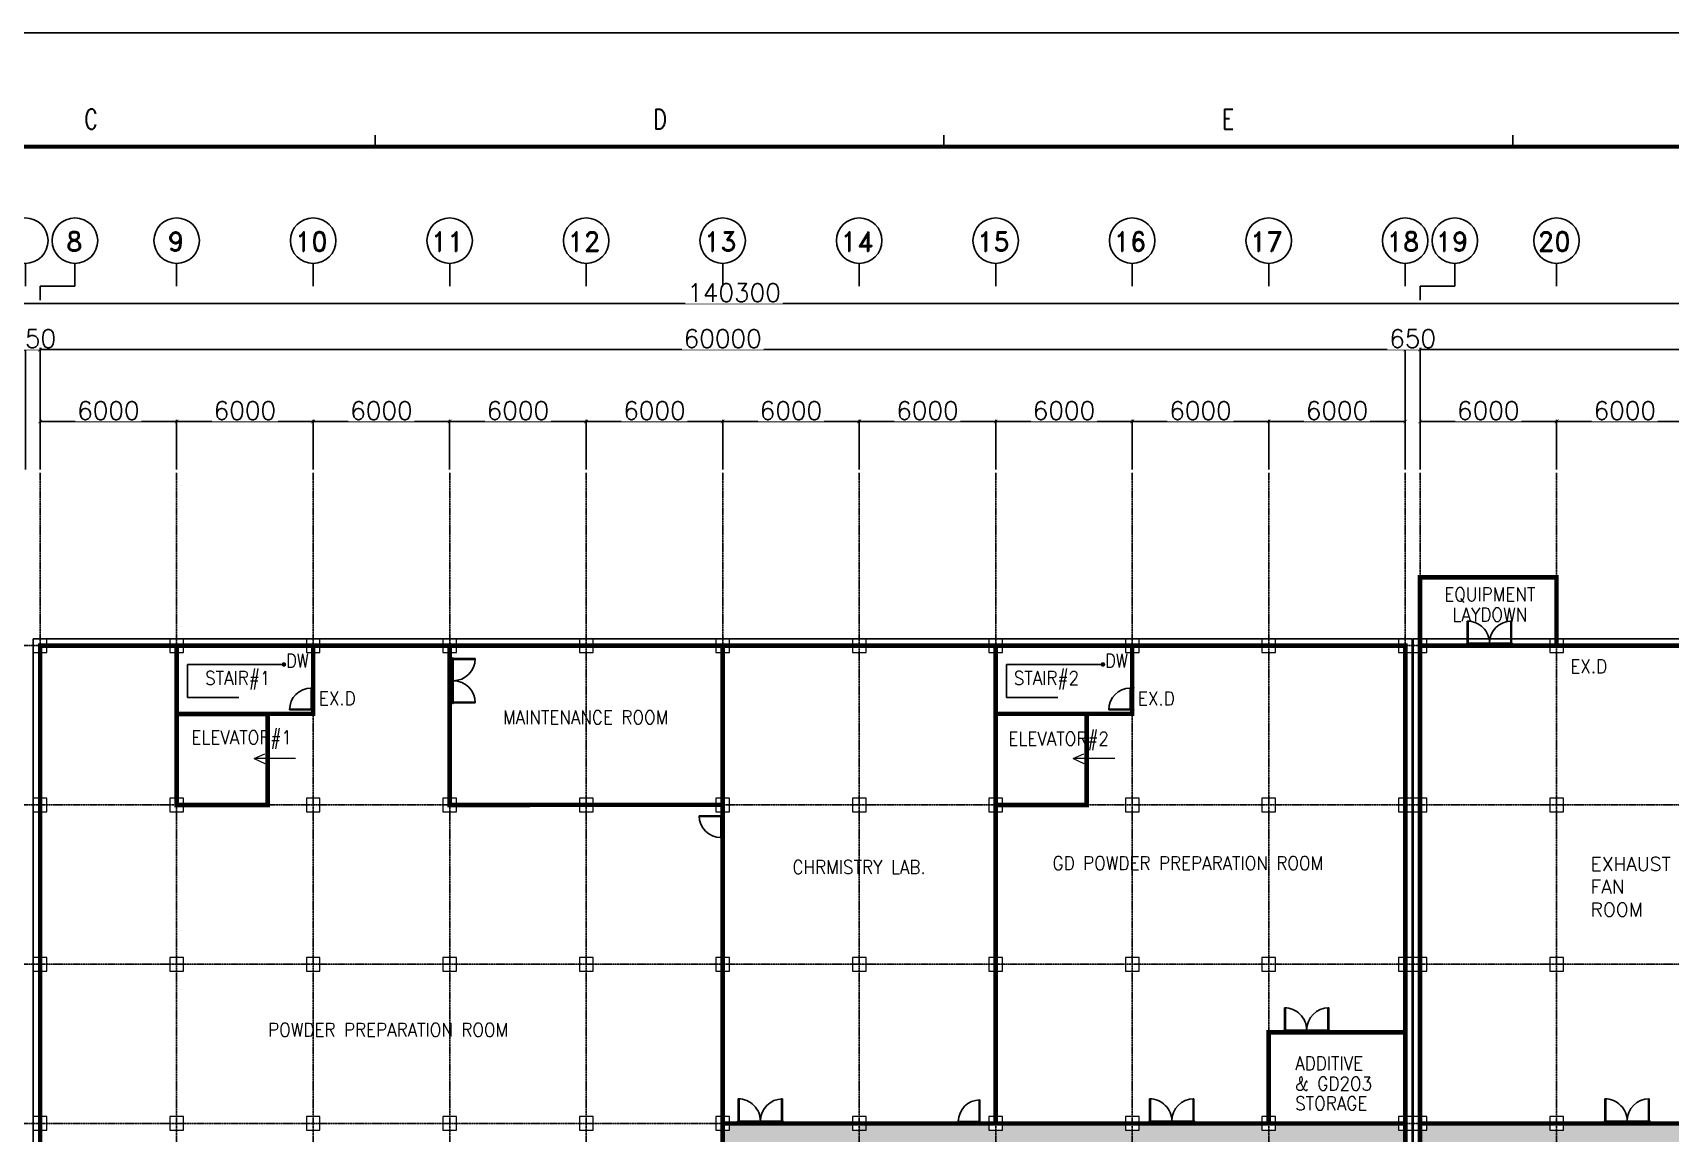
# Model space of a CAD drawing. Header units: millimetres. Extents: x -232466 to 860779, y -177975 to 311634.
# Drawn here: x 697444 to 769418, y 90276 to 138640 of the extents above; entities that cross this region are included whole.
import ezdxf
from ezdxf.enums import TextEntityAlignment as Align

# ---------------------------------------------------------------- set-up
doc = ezdxf.new("R2010")
doc.units = ezdxf.units.MM
doc.linetypes.add('AXES', pattern=[50.8, 31.75, -6.35, 6.35, -6.35])
doc.linetypes.add('CENTER', pattern=[2, 1.25, -0.25, 0.25, -0.25])
for name, color, linetype, lineweight in [('0 외형선', 3, 'Continuous', 25), ('COLUMN', 2, 'Continuous', 9), ('TEXT', 7, 'Continuous', 15), ('WALL', 7, 'Continuous', 9)]:
    doc.layers.add(name, color=color, linetype=linetype, lineweight=lineweight)
for name, color, linetype in [('Center Line', 1, 'CENTER'), ('dim', 7, 'Continuous'), ('DOOR', 4, 'Continuous'), ('G', 3, 'Continuous'), ('LED', 7, 'Continuous'), ('SYM', 7, 'Continuous'), ('TITLEBOX', 7, 'Continuous')]:
    doc.layers.add(name, color=color, linetype=linetype)
doc.styles.add('ROMAND', font='romand')
doc.styles.add('RomanS', font='romans.shx')
doc.styles.add('TBOX', font='romans.shx')
doc.dimstyles.new('HYUNDAI', dxfattribs={"dimscale": 120, "dimtxt": 3, "dimasz": 3, "dimexe": 1, "dimexo": 2, "dimgap": 1, "dimtad": 1, "dimdec": 0, "dimdsep": 46, "dimtxsty": 'RomanS', "dimcen": 0, "dimclrd": 256, "dimclre": 256, "dimclrt": 3, "dimadec": 0, "dimazin": 0, "dimtfac": 1, "dimtdec": 0, "dimtix": 1, "dimtmove": 2, "dimatfit": 3, "dimfxl": 1, "dimtvp": 1, "dimtolj": 1, "dimarcsym": 0})

# ---------------------------------------------------------------- blocks, each defined once
blk = doc.blocks.new('_ArchTick')
at = {"color": 0, "linetype": 'ByBlock', "const_width": 0.15}
blk.add_lwpolyline([(-0.5, -0.5), (0.5, 0.5)], dxfattribs=at)
blk = doc.blocks.new('*D452')
at = {"layer": 'Defpoints', "color": 0}
for p in [(798419, 126737), (658119, 119293), (798419, 119293)]:
    blk.add_point(p, dxfattribs=at)
at = {"layer": 'dim', "lineweight": -2}
for p, q in [((658119, 119453), (658119, 126817)), ((658119, 126737), (798419, 126737)), ((798419, 119453), (798419, 126817))]:
    blk.add_line(p, q, dxfattribs=at)
at = {"layer": 'dim', "lineweight": -2, "xscale": 160, "yscale": 160, "zscale": 160, "rotation": 180}
blk.add_blockref('_ArchTick', (658119, 126737), dxfattribs=at)
at = {"layer": 'dim', "lineweight": -2, "xscale": 160, "yscale": 160, "zscale": 160}
blk.add_blockref('_ArchTick', (798419, 126737), dxfattribs=at)
at = {"layer": 'dim', "color": 0, "insert": (728269, 127217), "char_height": 800, "attachment_point": 5, "style": 'RomanS', "bg_fill": 3, "box_fill_scale": 1.1, "bg_fill_color": 257, "bg_fill_transparency": 0}
blk.add_mtext('\\A1;140300', dxfattribs=at)
blk = doc.blocks.new('*D464')
at = {"layer": 'Defpoints', "color": 0}
for p in [(697119, 119293), (697769, 119293)]:
    blk.add_point(p, dxfattribs=at)
at = {"layer": 'dim', "lineweight": -2}
for p, q in [((697119, 124719), (696959, 124719)), ((697119, 119453), (697119, 124799)), ((697119, 124719), (697769, 124719)), ((697769, 119453), (697769, 124799)), ((697769, 124719), (697929, 124719))]:
    blk.add_line(p, q, dxfattribs=at)
at = {"layer": 'dim', "lineweight": -2, "xscale": 160, "yscale": 160, "zscale": 160}
blk.add_blockref('_ArchTick', (697119, 124719), dxfattribs=at)
at = {"layer": 'dim', "lineweight": -2, "xscale": 160, "yscale": 160, "zscale": 160, "rotation": 180}
blk.add_blockref('_ArchTick', (697769, 124719), dxfattribs=at)
at = {"layer": 'dim', "color": 0, "insert": (697444, 125199), "char_height": 800, "attachment_point": 5, "style": 'RomanS', "bg_fill": 3, "box_fill_scale": 1.1, "bg_fill_color": 257, "bg_fill_transparency": 0}
blk.add_mtext('\\A1;650', dxfattribs=at)
at = {"layer": 'Defpoints', "color": 0}
blk.add_point((697769, 124719), dxfattribs=at)
blk = doc.blocks.new('*D465')
at = {"layer": 'Defpoints', "color": 0}
for p in [(703769, 121556), (697769, 119293), (703769, 119293)]:
    blk.add_point(p, dxfattribs=at)
at = {"layer": 'dim', "lineweight": -2}
for p, q in [((697769, 119453), (697769, 121636)), ((703769, 119453), (703769, 121636)), ((697769, 121556), (703769, 121556))]:
    blk.add_line(p, q, dxfattribs=at)
at = {"layer": 'dim', "lineweight": -2, "xscale": 160, "yscale": 160, "zscale": 160, "rotation": 180}
blk.add_blockref('_ArchTick', (697769, 121556), dxfattribs=at)
at = {"layer": 'dim', "lineweight": -2, "xscale": 160, "yscale": 160, "zscale": 160}
blk.add_blockref('_ArchTick', (703769, 121556), dxfattribs=at)
at = {"layer": 'dim', "color": 0, "insert": (700769, 122036), "char_height": 800, "attachment_point": 5, "style": 'RomanS', "bg_fill": 3, "box_fill_scale": 1.1, "bg_fill_color": 257, "bg_fill_transparency": 0}
blk.add_mtext('\\A1;\\H0.025x;\\H40x;6000', dxfattribs=at)
blk = doc.blocks.new('*D466')
at = {"layer": 'Defpoints', "color": 0}
for p in [(709769, 121556), (703769, 119293), (709769, 119293)]:
    blk.add_point(p, dxfattribs=at)
at = {"layer": 'dim', "lineweight": -2}
for p, q in [((703769, 119453), (703769, 121636)), ((709769, 119453), (709769, 121636)), ((703769, 121556), (709769, 121556))]:
    blk.add_line(p, q, dxfattribs=at)
at = {"layer": 'dim', "lineweight": -2, "xscale": 160, "yscale": 160, "zscale": 160, "rotation": 180}
blk.add_blockref('_ArchTick', (703769, 121556), dxfattribs=at)
at = {"layer": 'dim', "lineweight": -2, "xscale": 160, "yscale": 160, "zscale": 160}
blk.add_blockref('_ArchTick', (709769, 121556), dxfattribs=at)
at = {"layer": 'dim', "color": 0, "insert": (706769, 122036), "char_height": 800, "attachment_point": 5, "style": 'RomanS', "bg_fill": 3, "box_fill_scale": 1.1, "bg_fill_color": 257, "bg_fill_transparency": 0}
blk.add_mtext('\\A1;\\H0.025x;\\H40x;6000', dxfattribs=at)
blk = doc.blocks.new('*D467')
at = {"layer": 'Defpoints', "color": 0}
for p in [(715769, 121556), (709769, 119293), (715769, 119293)]:
    blk.add_point(p, dxfattribs=at)
at = {"layer": 'dim', "lineweight": -2}
for p, q in [((709769, 119453), (709769, 121636)), ((715769, 119453), (715769, 121636)), ((709769, 121556), (715769, 121556))]:
    blk.add_line(p, q, dxfattribs=at)
at = {"layer": 'dim', "lineweight": -2, "xscale": 160, "yscale": 160, "zscale": 160, "rotation": 180}
blk.add_blockref('_ArchTick', (709769, 121556), dxfattribs=at)
at = {"layer": 'dim', "lineweight": -2, "xscale": 160, "yscale": 160, "zscale": 160}
blk.add_blockref('_ArchTick', (715769, 121556), dxfattribs=at)
at = {"layer": 'dim', "color": 0, "insert": (712769, 122036), "char_height": 800, "attachment_point": 5, "style": 'RomanS', "bg_fill": 3, "box_fill_scale": 1.1, "bg_fill_color": 257, "bg_fill_transparency": 0}
blk.add_mtext('\\A1;\\H0.025x;\\H40x;6000', dxfattribs=at)
blk = doc.blocks.new('*D468')
at = {"layer": 'Defpoints', "color": 0}
for p in [(721769, 121556), (715769, 119293), (721769, 119293)]:
    blk.add_point(p, dxfattribs=at)
at = {"layer": 'dim', "lineweight": -2}
for p, q in [((715769, 119453), (715769, 121636)), ((721769, 119453), (721769, 121636)), ((715769, 121556), (721769, 121556))]:
    blk.add_line(p, q, dxfattribs=at)
at = {"layer": 'dim', "lineweight": -2, "xscale": 160, "yscale": 160, "zscale": 160, "rotation": 180}
blk.add_blockref('_ArchTick', (715769, 121556), dxfattribs=at)
at = {"layer": 'dim', "lineweight": -2, "xscale": 160, "yscale": 160, "zscale": 160}
blk.add_blockref('_ArchTick', (721769, 121556), dxfattribs=at)
at = {"layer": 'dim', "color": 0, "insert": (718769, 122036), "char_height": 800, "attachment_point": 5, "style": 'RomanS', "bg_fill": 3, "box_fill_scale": 1.1, "bg_fill_color": 257, "bg_fill_transparency": 0}
blk.add_mtext('\\A1;\\H0.025x;\\H40x;6000', dxfattribs=at)
blk = doc.blocks.new('*D469')
at = {"layer": 'Defpoints', "color": 0}
for p in [(727769, 121556), (721769, 119293), (727769, 119293)]:
    blk.add_point(p, dxfattribs=at)
at = {"layer": 'dim', "lineweight": -2}
for p, q in [((721769, 119453), (721769, 121636)), ((727769, 119453), (727769, 121636)), ((721769, 121556), (727769, 121556))]:
    blk.add_line(p, q, dxfattribs=at)
at = {"layer": 'dim', "lineweight": -2, "xscale": 160, "yscale": 160, "zscale": 160, "rotation": 180}
blk.add_blockref('_ArchTick', (721769, 121556), dxfattribs=at)
at = {"layer": 'dim', "lineweight": -2, "xscale": 160, "yscale": 160, "zscale": 160}
blk.add_blockref('_ArchTick', (727769, 121556), dxfattribs=at)
at = {"layer": 'dim', "color": 0, "insert": (724769, 122036), "char_height": 800, "attachment_point": 5, "style": 'RomanS', "bg_fill": 3, "box_fill_scale": 1.1, "bg_fill_color": 257, "bg_fill_transparency": 0}
blk.add_mtext('\\A1;\\H0.025x;\\H40x;6000', dxfattribs=at)
blk = doc.blocks.new('*D470')
at = {"layer": 'Defpoints', "color": 0}
for p in [(733769, 121556), (727769, 119293), (733769, 119293)]:
    blk.add_point(p, dxfattribs=at)
at = {"layer": 'dim', "lineweight": -2}
for p, q in [((727769, 119453), (727769, 121636)), ((733769, 119453), (733769, 121636)), ((727769, 121556), (733769, 121556))]:
    blk.add_line(p, q, dxfattribs=at)
at = {"layer": 'dim', "lineweight": -2, "xscale": 160, "yscale": 160, "zscale": 160, "rotation": 180}
blk.add_blockref('_ArchTick', (727769, 121556), dxfattribs=at)
at = {"layer": 'dim', "lineweight": -2, "xscale": 160, "yscale": 160, "zscale": 160}
blk.add_blockref('_ArchTick', (733769, 121556), dxfattribs=at)
at = {"layer": 'dim', "color": 0, "insert": (730769, 122036), "char_height": 800, "attachment_point": 5, "style": 'RomanS', "bg_fill": 3, "box_fill_scale": 1.1, "bg_fill_color": 257, "bg_fill_transparency": 0}
blk.add_mtext('\\A1;\\H0.025x;\\H40x;6000', dxfattribs=at)
blk = doc.blocks.new('*D471')
at = {"layer": 'Defpoints', "color": 0}
for p in [(739769, 121556), (733769, 119293), (739769, 119293)]:
    blk.add_point(p, dxfattribs=at)
at = {"layer": 'dim', "lineweight": -2}
for p, q in [((733769, 119453), (733769, 121636)), ((739769, 119453), (739769, 121636)), ((733769, 121556), (739769, 121556))]:
    blk.add_line(p, q, dxfattribs=at)
at = {"layer": 'dim', "lineweight": -2, "xscale": 160, "yscale": 160, "zscale": 160, "rotation": 180}
blk.add_blockref('_ArchTick', (733769, 121556), dxfattribs=at)
at = {"layer": 'dim', "lineweight": -2, "xscale": 160, "yscale": 160, "zscale": 160}
blk.add_blockref('_ArchTick', (739769, 121556), dxfattribs=at)
at = {"layer": 'dim', "color": 0, "insert": (736769, 122036), "char_height": 800, "attachment_point": 5, "style": 'RomanS', "bg_fill": 3, "box_fill_scale": 1.1, "bg_fill_color": 257, "bg_fill_transparency": 0}
blk.add_mtext('\\A1;\\H0.025x;\\H40x;6000', dxfattribs=at)
blk = doc.blocks.new('*D472')
at = {"layer": 'Defpoints', "color": 0}
for p in [(745769, 121556), (739769, 119293), (745769, 119293)]:
    blk.add_point(p, dxfattribs=at)
at = {"layer": 'dim', "lineweight": -2}
for p, q in [((739769, 119453), (739769, 121636)), ((745769, 119453), (745769, 121636)), ((739769, 121556), (745769, 121556))]:
    blk.add_line(p, q, dxfattribs=at)
at = {"layer": 'dim', "lineweight": -2, "xscale": 160, "yscale": 160, "zscale": 160, "rotation": 180}
blk.add_blockref('_ArchTick', (739769, 121556), dxfattribs=at)
at = {"layer": 'dim', "lineweight": -2, "xscale": 160, "yscale": 160, "zscale": 160}
blk.add_blockref('_ArchTick', (745769, 121556), dxfattribs=at)
at = {"layer": 'dim', "color": 0, "insert": (742769, 122036), "char_height": 800, "attachment_point": 5, "style": 'RomanS', "bg_fill": 3, "box_fill_scale": 1.1, "bg_fill_color": 257, "bg_fill_transparency": 0}
blk.add_mtext('\\A1;\\H0.025x;\\H40x;6000', dxfattribs=at)
blk = doc.blocks.new('*D473')
at = {"layer": 'Defpoints', "color": 0}
for p in [(751769, 121556), (745769, 119293), (751769, 119293)]:
    blk.add_point(p, dxfattribs=at)
at = {"layer": 'dim', "lineweight": -2}
for p, q in [((745769, 119453), (745769, 121636)), ((751769, 119453), (751769, 121636)), ((745769, 121556), (751769, 121556))]:
    blk.add_line(p, q, dxfattribs=at)
at = {"layer": 'dim', "lineweight": -2, "xscale": 160, "yscale": 160, "zscale": 160, "rotation": 180}
blk.add_blockref('_ArchTick', (745769, 121556), dxfattribs=at)
at = {"layer": 'dim', "lineweight": -2, "xscale": 160, "yscale": 160, "zscale": 160}
blk.add_blockref('_ArchTick', (751769, 121556), dxfattribs=at)
at = {"layer": 'dim', "color": 0, "insert": (748769, 122036), "char_height": 800, "attachment_point": 5, "style": 'RomanS', "bg_fill": 3, "box_fill_scale": 1.1, "bg_fill_color": 257, "bg_fill_transparency": 0}
blk.add_mtext('\\A1;\\H0.025x;\\H40x;6000', dxfattribs=at)
blk = doc.blocks.new('*D474')
at = {"layer": 'Defpoints', "color": 0}
for p in [(757769, 121556), (751769, 119293), (757769, 119293)]:
    blk.add_point(p, dxfattribs=at)
at = {"layer": 'dim', "lineweight": -2}
for p, q in [((751769, 119453), (751769, 121636)), ((757769, 119453), (757769, 121636)), ((751769, 121556), (757769, 121556))]:
    blk.add_line(p, q, dxfattribs=at)
at = {"layer": 'dim', "lineweight": -2, "xscale": 160, "yscale": 160, "zscale": 160, "rotation": 180}
blk.add_blockref('_ArchTick', (751769, 121556), dxfattribs=at)
at = {"layer": 'dim', "lineweight": -2, "xscale": 160, "yscale": 160, "zscale": 160}
blk.add_blockref('_ArchTick', (757769, 121556), dxfattribs=at)
at = {"layer": 'dim', "color": 0, "insert": (754769, 122036), "char_height": 800, "attachment_point": 5, "style": 'RomanS', "bg_fill": 3, "box_fill_scale": 1.1, "bg_fill_color": 257, "bg_fill_transparency": 0}
blk.add_mtext('\\A1;\\H0.025x;\\H40x;6000', dxfattribs=at)
blk = doc.blocks.new('*D475')
at = {"layer": 'Defpoints', "color": 0}
for p in [(757769, 124719), (697769, 119293), (757769, 119293)]:
    blk.add_point(p, dxfattribs=at)
at = {"layer": 'dim', "lineweight": -2}
for p, q in [((697769, 119453), (697769, 124799)), ((697769, 124719), (757769, 124719)), ((757769, 119453), (757769, 124799))]:
    blk.add_line(p, q, dxfattribs=at)
at = {"layer": 'dim', "lineweight": -2, "xscale": 160, "yscale": 160, "zscale": 160, "rotation": 180}
blk.add_blockref('_ArchTick', (697769, 124719), dxfattribs=at)
at = {"layer": 'dim', "lineweight": -2, "xscale": 160, "yscale": 160, "zscale": 160}
blk.add_blockref('_ArchTick', (757769, 124719), dxfattribs=at)
at = {"layer": 'dim', "color": 0, "insert": (727769, 125199), "char_height": 800, "attachment_point": 5, "style": 'RomanS', "bg_fill": 3, "box_fill_scale": 1.1, "bg_fill_color": 257, "bg_fill_transparency": 0}
blk.add_mtext('\\A1;60000', dxfattribs=at)
blk = doc.blocks.new('*D476')
at = {"layer": 'Defpoints', "color": 0}
for p in [(757769, 119293), (758419, 119293)]:
    blk.add_point(p, dxfattribs=at)
at = {"layer": 'dim', "lineweight": -2}
for p, q in [((757769, 124719), (757609, 124719)), ((757769, 119453), (757769, 124799)), ((757769, 124719), (758419, 124719)), ((758419, 119453), (758419, 124799)), ((758419, 124719), (758579, 124719))]:
    blk.add_line(p, q, dxfattribs=at)
at = {"layer": 'dim', "lineweight": -2, "xscale": 160, "yscale": 160, "zscale": 160}
blk.add_blockref('_ArchTick', (757769, 124719), dxfattribs=at)
at = {"layer": 'dim', "lineweight": -2, "xscale": 160, "yscale": 160, "zscale": 160, "rotation": 180}
blk.add_blockref('_ArchTick', (758419, 124719), dxfattribs=at)
at = {"layer": 'dim', "color": 0, "insert": (758094, 125199), "char_height": 800, "attachment_point": 5, "style": 'RomanS', "bg_fill": 3, "box_fill_scale": 1.1, "bg_fill_color": 257, "bg_fill_transparency": 0}
blk.add_mtext('\\A1;650', dxfattribs=at)
at = {"layer": 'Defpoints', "color": 0}
blk.add_point((758419, 124719), dxfattribs=at)
blk = doc.blocks.new('*D477')
at = {"layer": 'Defpoints', "color": 0}
for p in [(764419, 121556), (758419, 119293), (764419, 119293)]:
    blk.add_point(p, dxfattribs=at)
at = {"layer": 'dim', "lineweight": -2}
for p, q in [((758419, 119453), (758419, 121636)), ((764419, 119453), (764419, 121636)), ((758419, 121556), (764419, 121556))]:
    blk.add_line(p, q, dxfattribs=at)
at = {"layer": 'dim', "lineweight": -2, "xscale": 160, "yscale": 160, "zscale": 160, "rotation": 180}
blk.add_blockref('_ArchTick', (758419, 121556), dxfattribs=at)
at = {"layer": 'dim', "lineweight": -2, "xscale": 160, "yscale": 160, "zscale": 160}
blk.add_blockref('_ArchTick', (764419, 121556), dxfattribs=at)
at = {"layer": 'dim', "color": 0, "insert": (761419, 122036), "char_height": 800, "attachment_point": 5, "style": 'RomanS', "bg_fill": 3, "box_fill_scale": 1.1, "bg_fill_color": 257, "bg_fill_transparency": 0}
blk.add_mtext('\\A1;\\H0.025x;\\H40x;6000', dxfattribs=at)
blk = doc.blocks.new('*D478')
at = {"layer": 'Defpoints', "color": 0}
for p in [(770419, 121556), (764419, 119293), (770419, 119293)]:
    blk.add_point(p, dxfattribs=at)
at = {"layer": 'dim', "lineweight": -2}
for p, q in [((764419, 119453), (764419, 121636)), ((770419, 119453), (770419, 121636)), ((764419, 121556), (770419, 121556))]:
    blk.add_line(p, q, dxfattribs=at)
at = {"layer": 'dim', "lineweight": -2, "xscale": 160, "yscale": 160, "zscale": 160, "rotation": 180}
blk.add_blockref('_ArchTick', (764419, 121556), dxfattribs=at)
at = {"layer": 'dim', "lineweight": -2, "xscale": 160, "yscale": 160, "zscale": 160}
blk.add_blockref('_ArchTick', (770419, 121556), dxfattribs=at)
at = {"layer": 'dim', "color": 0, "insert": (767419, 122036), "char_height": 800, "attachment_point": 5, "style": 'RomanS', "bg_fill": 3, "box_fill_scale": 1.1, "bg_fill_color": 257, "bg_fill_transparency": 0}
blk.add_mtext('\\A1;\\H0.025x;\\H40x;6000', dxfattribs=at)
blk = doc.blocks.new('*D482')
at = {"layer": 'Defpoints', "color": 0}
for p in [(798419, 124719), (758419, 119293), (798419, 119293)]:
    blk.add_point(p, dxfattribs=at)
at = {"layer": 'dim', "lineweight": -2}
for p, q in [((758419, 119453), (758419, 124799)), ((758419, 124719), (798419, 124719)), ((798419, 119453), (798419, 124799))]:
    blk.add_line(p, q, dxfattribs=at)
at = {"layer": 'dim', "lineweight": -2, "xscale": 160, "yscale": 160, "zscale": 160, "rotation": 180}
blk.add_blockref('_ArchTick', (758419, 124719), dxfattribs=at)
at = {"layer": 'dim', "lineweight": -2, "xscale": 160, "yscale": 160, "zscale": 160}
blk.add_blockref('_ArchTick', (798419, 124719), dxfattribs=at)
at = {"layer": 'dim', "color": 0, "insert": (778419, 125199), "char_height": 800, "attachment_point": 5, "style": 'RomanS', "bg_fill": 3, "box_fill_scale": 1.1, "bg_fill_color": 257, "bg_fill_transparency": 0}
blk.add_mtext('\\A1;40000', dxfattribs=at)
blk = doc.blocks.new('column600')
at = {"layer": 'COLUMN', "linetype": 'Continuous'}
blk.add_lwpolyline([(-300, -300), (300, -300), (300, 300), (-300, 300)], close=True, dxfattribs=at)
blk = doc.blocks.new('주열')
at = {"layer": 'SYM'}
blk.add_line((0, 600), (0, 0), dxfattribs=at)
blk.add_circle((0, 1200), 600, dxfattribs=at)
blk = doc.blocks.new('SD1')
at = {"color": 8}
for p, q in [((-55, 200), (-975, 200)), ((-955, 155), (-45, 155))]:
    blk.add_line(p, q, dxfattribs=at)
for points in [[(-25, 1150), (-25, 200), (-55, 200), (-55, 1150)], [(-1000, 180), (-1000, 200), (-975, 200), (-975, 155), (-955, 155), (-955, 95), (-975, 50), (-1000, 50), (-1000, 70)], [(0, 180), (0, 200), (-25, 200), (-25, 155), (-45, 155), (-45, 95), (-25, 50), (0, 50), (0, 70)]]:
    blk.add_lwpolyline(points)
blk.add_arc((-25, 200), 950, 90, 180)
blk = doc.blocks.new('D2000')
at = {"color": 8}
for p, q in [((-45, -45), (-45, -1955)), ((0, -1935), (0, -65))]:
    blk.add_line(p, q, dxfattribs=at)
for points in [[(-25, 0), (0, 0), (0, -25), (-45, -25), (-45, -45), (-105, -45), (-150, -25), (-150, 0), (-130, 0)], [(975, -25), (0, -25), (0, -65), (975, -65), (975, -25)], [(-25, -2000), (0, -2000), (0, -1975), (-45, -1975), (-45, -1955), (-105, -1955), (-150, -1975), (-150, -2000), (-130, -2000)], [(975, -1975), (0, -1975), (0, -1935), (975, -1935), (975, -1975)]]:
    blk.add_lwpolyline(points)
at = {"ltscale": 0.2}
for centre, start, end in [((0, -25), 270, 0), ((0, -1975), 0, 90)]:
    blk.add_arc(centre, 975, start, end, dxfattribs=at)

msp = doc.modelspace()

# ---------------------------------------------------------------- hatches: boundary and pattern name
at = {"layer": 'WALL'}
h = msp.add_hatch(dxfattribs=at)
h.set_pattern_fill('DOTS', color=0, scale=250)
h.set_pattern_definition([(0, (-105792.92, -3924.74), (198.4375, 396.875), [0, -396.875])])
h.paths.add_polyline_path([(727769.3, 90706.9), (733769.4, 90705.3), (734069.3, 90705.4), (734069.3, 90406.1), (733769.4, 90406.1), (733769.4, 90706.9), (734069.3, 90705.4), (734781.8, 90705.5), (736691.9, 90705.7), (739469.3, 90706.1), (739469.3, 90406.1), (739769.4, 90406.1), (739769.4, 87706.9), (736672.2, 87706.9), (734744, 87706.9), (733769.4, 87706.9), (733769.4, 90406.1), (734069.3, 90406.1), (734069.3, 90706.9), (734781.5, 90705.5), (734069.3, 90705.4), (733769.4, 90705.3), (727769.3, 90704.5)])
h.paths.add_polyline_path([(779419.4, 90706.9), (779419.4, 97706.9), (782119.3, 97706.9), (782119.3, 97406.1), (782419.3, 97406.1), (782419.3, 91006.1), (782119.3, 91006.1), (782119.3, 90706.9)])
h.paths.add_polyline_path([(779419.4, 97706.9), (779419.4, 104706.9), (782119.3, 104706.9), (782119.3, 104406.1), (782419.4, 104406.1), (782419.4, 101448), (782419.4, 100538), (782419.4, 98006.1), (782119.3, 98006.1), (782119.3, 97706.9)])
h.paths.add_polyline_path([(745769.4, 87707), (745769.4, 90406.1), (746069.3, 90406.1), (746069.3, 90706.9), (746552.7, 90706.9), (748463.4, 90706.9), (751469.3, 90706.9), (751469.3, 90406.1), (751769.4, 90406.1), (751769.4, 87707)])
h.paths.add_polyline_path([(739769.4, 87706.9), (739769.4, 90406.1), (740069.3, 90406.1), (740069.3, 90706.9), (745469.3, 90706.9), (745469.3, 90406.1), (745769.4, 90406.1), (745769.4, 87707)])
h.paths.add_polyline_path([(758419.4, 87707), (758419.4, 90406.1), (758719.3, 90406.1), (758719.3, 90706.9), (759202.7, 90706.9), (761113.4, 90706.9), (764119.3, 90706.9), (764119.3, 90406.1), (764419.4, 90406.1), (764419.4, 87707), (761122.2, 87707), (759194, 87707)])
h.paths.add_polyline_path([(770419.4, 87707), (770419.4, 90406.1), (770719.3, 90406.1), (770719.3, 90706.9), (776119.3, 90706.9), (776119.3, 90406.1), (776419.4, 90406.1), (776419.4, 87707)])
h.paths.add_polyline_path([(751769.4, 87707), (751769.4, 90406.1), (752069.3, 90406.1), (752069.3, 90706.8), (757469.3, 90706.9), (757469.3, 90406.1), (757769.4, 90406.1), (757769.4, 87707)])
h.paths.add_polyline_path([(776419.4, 87707), (776419.4, 90406.1), (776719.3, 90406.1), (776719.3, 90706.9), (778095.9, 90706.9), (779005.9, 90706.9), (782119.3, 90706.9), (782119.3, 90406.1), (782419.3, 90406.1), (782419.4, 87707), (781665.9, 87707), (780755.9, 87707), (776419.4, 87707)])
h.paths.add_polyline_path([(764419.4, 87707), (764419.4, 90406.1), (764719.3, 90406.1), (764719.3, 90706.9), (770119.3, 90706.9), (770119.3, 90406.1), (770419.4, 90406.1), (770419.4, 87707)])
h.paths.add_polyline_path([(780269.3, 103629.4), (780269.3, 102729.4), (790181.3, 102729.4), (790181.3, 103629.4)], flags=24)
h.paths.add_polyline_path([(754829.2, 89539.4), (754829.2, 88639.4), (764741.2, 88639.4), (764741.2, 89539.4)], flags=24)
h.paths.add_polyline_path([(730439.6, 82103.3), (730439.6, 81203.3), (732359.6, 81203.3), (732359.6, 82103.3)], flags=24)
h.paths.add_polyline_path([(730769.4, 87706.9), (733769.4, 87706.9), (733769.4, 90406.1), (733469.3, 90406.1), (733469.3, 90705.3), (728069.3, 90704.6), (728069.3, 90406.1), (727770.3, 90406.1), (727770.3, 89992.2), (727770.4, 88082.2), (727770.6, 84006.1), (728069.3, 84006.1), (728069.3, 83706.9), (730769.4, 83706.9)])
h.paths.add_polyline_path([(733770.6, 83406.1), (733770.3, 80706.9), (733769.4, 80706.9), (733769.4, 83406.1)])
h.paths.add_polyline_path([(727770.8, 80706.9), (727770.6, 83406.1), (728069.3, 83406.1), (728069.3, 83706.9), (730769.4, 83706.9), (730769.4, 80706.9)])

# ---------------------------------------------------------------- linework, layer by layer
for p, q in [((708483.3, 110878), (704244.1, 110878)), ((704244.1, 109433), (704244.1, 110878)), ((744483.3, 110878), (740244.1, 110878)), ((740244.1, 109433), (740244.1, 110878)), ((706503.3, 109433), (704244.1, 109433)), ((742503.3, 109433), (740244.1, 109433))]:
    msp.add_line(p, q)
at = {"linetype": 'Continuous'}
for points in [[(697469.3, 112006.1), (758069.3, 112006.1), (758069.3, 72406.1), (697469.3, 72406.1)], [(758119.3, 112006.1), (790719.3, 112006.1), (790719.3, 72406.1), (758119.3, 72406.1)]]:
    msp.add_lwpolyline(points, close=True, dxfattribs=at)
for points in [[(706503.3, 109433, 0, 160, 0), (706023.3, 109433, 0, 0, 0), (706503.3, 109433, 0, 0, 0)], [(742503.3, 109433, 0, 160, 0), (742023.3, 109433, 0, 0, 0), (742503.3, 109433, 0, 0, 0)]]:
    msp.add_lwpolyline(points, format="xyseb")
at = {"layer": '0 외형선', "linetype": 'Continuous', "const_width": 200}
for points in [[(758420.1, 114705.7), (764419.4, 114705.7), (764419.4, 111705.7), (758419.4, 111704.9)], [(697769.4, 111706.9), (727769.4, 111706.9), (727769.3, 83706.1), (697769.4, 83706.9)], [(703769.5, 111707.7), (709769.5, 111707.7), (709769.5, 108707.7), (703769.5, 108707.7)], [(715769.4, 111707.7), (727769.5, 111707.7), (727769.5, 104707.6), (715769.3, 104706.1)], [(727768.3, 111703.7), (739768.6, 111706.1), (739768.6, 90706.1), (727769.3, 90704.5)], [(739769.4, 111706.1), (745769.4, 111706.1), (745769.4, 108706.1), (739769.4, 108706.1)], [(739769.4, 111706.1), (757769.5, 111706.1), (757769.4, 90706.9), (739770.4, 90706.9)], [(703769.3, 108705.5), (707769.3, 108705.5), (707769.3, 104705.3), (703769.3, 104705.3)], [(739767.3, 108706.1), (743767.3, 108706.1), (743767.3, 104706), (739767.3, 104706)], [(751769.4, 94706.9), (757769.4, 94706.9), (757769.4, 90706.9), (751769.4, 90706.8)]]:
    msp.add_lwpolyline(points, close=True, dxfattribs=at)
for points in [[(757769.4, 90706.9), (757769.4, 87707)], [(758419.4, 90706.9), (758419.4, 87707)]]:
    msp.add_lwpolyline(points, dxfattribs=at)
at = {"layer": 'Center Line', "linetype": 'AXES'}
for p, q in [((654698, 111706.9), (801419.4, 111706.9)), ((654698, 111706.9), (801419.4, 111706.9)), ((654698, 104706.9), (801419.4, 104706.9)), ((654698, 97706.9), (801419.4, 97706.9)), ((654698, 90706.9), (801419.4, 90706.9))]:
    msp.add_line(p, q, dxfattribs=at)
at = {"layer": 'COLUMN'}
for p, q in [((707173.8, 106738.9, 0.1), (707648.6, 106945.9, 0.1)), ((708999.9, 106738.9, 0.1), (707173.8, 106738.9, 0.1)), ((707173.8, 106738.9, 0.1), (707648.6, 106531.9, 0.1)), ((743173.3, 106739.7, 0.1), (743648.1, 106946.7, 0.1)), ((744999.4, 106739.7, 0.1), (743173.3, 106739.7, 0.1)), ((743173.3, 106739.7, 0.1), (743648.1, 106532.7, 0.1))]:
    msp.add_line(p, q, dxfattribs=at)
at = {"layer": 'LED', "const_width": 100}
for points in [[(708471.8, 110926.7, -1), (708494.7, 110829.4, -1)], [(744471.8, 110926.7, -1), (744494.7, 110829.4, -1)]]:
    msp.add_lwpolyline(points, format="xyb", close=True, dxfattribs=at)
at = {"layer": 'TITLEBOX', "color": 4, "linetype": 'Continuous'}
for p, q in [((712496.3, 133640.2), (712496.3, 134140.2)), ((712496.3, 133640.2), (712496.3, 134140.2)), ((737496.3, 133640.2), (737496.3, 134140.2)), ((737496.3, 133640.2), (737496.3, 134140.2)), ((762496.3, 133640.2), (762496.3, 134140.2)), ((762496.3, 133640.2), (762496.3, 134140.2))]:
    msp.add_line(p, q, dxfattribs=at)
at = {"layer": 'TITLEBOX', "color": 7}
msp.add_lwpolyline([(632621.3, 138640.2), (842871.3, 138640.2), (842871.3, -9859.8), (632621.3, -9859.8)], close=True, dxfattribs=at)
at = {"layer": 'TITLEBOX', "color": 4, "const_width": 175}
msp.add_lwpolyline([(637621.3, 133640.2), (837686.3, 133640.2), (837686.3, -4088.4), (637621.3, -4088.4)], close=True, dxfattribs=at)

# ---------------------------------------------------------------- block references
at = {"layer": 'COLUMN', "linetype": 'Continuous'}
for p in [(697769.3, 111706.1), (703769.3, 111706.1), (709769.3, 111706.1), (715769.3, 111706.1), (721769.3, 111706.1), (727769.3, 111706.1), (733769.3, 111706.1), (739769.3, 111706.1), (745769.3, 111706.1), (751769.3, 111706.1), (757769.3, 111706.1), (758419.3, 111706.1), (764419.3, 111706.1), (697769.3, 104706.1), (703769.3, 104706.1), (709769.3, 104706.1), (715769.3, 104706.1), (721769.3, 104706.1), (727769.3, 104706.1), (733769.3, 104706.1), (739769.3, 104706.1), (745769.3, 104706.1), (751769.3, 104706.1), (757769.3, 104706.1), (758419.3, 104706.1), (764419.3, 104706.1), (697769.3, 97706.1), (703769.3, 97706.1), (709769.3, 97706.1), (715769.3, 97706.1), (721769.3, 97706.1), (727769.3, 97706.1), (733769.3, 97706.1), (739769.3, 97706.1), (745769.3, 97706.1), (751769.3, 97706.1), (757769.3, 97706.1), (758419.3, 97706.1), (764419.3, 97706.1), (697769.3, 90706.1), (703769.3, 90706.1), (709769.3, 90706.1), (715769.3, 90706.1), (721769.3, 90706.1), (727769.3, 90706.1), (733769.3, 90706.1), (739769.3, 90706.1), (745769.3, 90706.1), (751769.3, 90706.1), (757769.3, 90706.1), (758419.3, 90706.1), (764419.3, 90706.1)]:
    msp.add_blockref('column600', p, dxfattribs=at)
at = {"layer": 'DOOR'}
for name, p, rotation in [('D2000', (760472.1, 111810.7), 90.00000000000033), ('SD1', (727885.2, 104250.6), 90.00000000000031), ('D2000', (752436.9, 94811.1), 90.00000000000033), ('D2000', (728426.3, 90811.1), 90.00000000000033), ('D2000', (746508.1, 90812.7), 90.00000000000033), ('D2000', (766521.5, 90812.7), 90.00000000000033)]:
    msp.add_blockref(name, p, dxfattribs=dict(at, rotation=rotation))
at = {"layer": 'DOOR', "xscale": -1}
for name, p, rotation in [('D2000', (715919.3, 109162.1), 179.9999999999999), ('SD1', (709884.9, 108863.3), 89.99999999999967), ('SD1', (745884.9, 108863.3), 89.99999999999964)]:
    msp.add_blockref(name, p, dxfattribs=dict(at, rotation=rotation))
at = {"layer": 'DOOR'}
msp.add_blockref('SD1', (739100.8, 90591.4), dxfattribs=at)

# ---------------------------------------------------------------- texts
at = {"layer": 'G', "color": 3, "style": 'RomanS', "width": 0.9}
for s, p in [('EQUIPMENT', (761487.7, 113934.1)), ('LAYDOWN', (761487.7, 113071.8)), ('STAIR#1', (706454.3, 110240.7)), ('STAIR#2', (741997.7, 110239.1)), ('ELEVATOR#1', (706625.5, 107627)), ('ELEVATOR#2', (742534.6, 107569.7))]:
    msp.add_text(s, height=600, dxfattribs=at).set_placement(p, align=Align.MIDDLE)
for s, p in [('MAINTENANCE ROOM', (718110.2, 108075.7)), ('CHRMISTRY LAB.', (730835.8, 101490.6))]:
    msp.add_text(s, height=600, dxfattribs=at).set_placement(p, align=Align.BOTTOM_LEFT)
for s, p in [('GD POWDER PREPARATION ROOM', (742267.7, 101845.6)), ('POWDER PREPARATION ROOM', (707788.5, 94520.8)), ('ADDITIVE', (752933.5, 93049.9)), ('& GD2O3', (752933.5, 92159.9)), ('STORAGE', (752933.5, 91286.8))]:
    msp.add_text(s, height=600, dxfattribs=at).set_placement(p)
at = {"layer": 'SYM', "style": 'ROMAND'}
for s, height, p in [('8', 840.9, (698909.2, 129043.9)), ('9', 840.9, (703380.4, 129043.9)), ('10', 840.88, (708966.8, 129043.9)), ('11', 840.88, (714946.9, 129043.9)), ('12', 840.88, (720946.9, 129043.9)), ('13', 840.88, (726946.9, 129043.9)), ('14', 840.88, (732946.9, 129043.9)), ('15', 840.88, (738946.9, 129043.9)), ('16', 840.88, (744946.9, 129043.9)), ('17', 840.88, (750946.9, 129043.9)), ('18', 840.88, (756946.9, 129043.9)), ('19', 840.88, (759102.8, 129043.9)), ('20', 840.88, (763596.9, 129043.9))]:
    msp.add_text(s, height=height, dxfattribs=at).set_placement(p)
at = {"layer": 'TEXT', "color": 0, "linetype": 'Continuous', "style": 'RomanS', "width": 0.85}
for p in [(708585.9, 110749.2), (744585.9, 110749.2)]:
    msp.add_text('DW', height=600, dxfattribs=at).set_placement(p)
at = {"layer": 'TEXT', "color": 7, "style": 'RomanS', "width": 0.9}
for p in [(765835.5, 110793.1), (710827.6, 109383.3), (746827.5, 109382.5)]:
    msp.add_text('EX.D', height=600, dxfattribs=at).set_placement(p, align=Align.MIDDLE)
at = {"layer": 'TITLEBOX', "color": 4, "linetype": 'Continuous', "style": 'TBOX', "width": 0.75}
for s, p in [('C', (699713.9, 134406.6)), ('D', (724713.9, 134406.6)), ('E', (749713.9, 134406.6))]:
    msp.add_text(s, height=875, dxfattribs=at).set_placement(p)

# ---------------------------------------------------------------- next in the draw order: texts
at = {"layer": 'G', "color": 3, "insert": (765918.7, 102407.3), "char_height": 600, "width": 2194.203, "attachment_point": 1, "style": 'RomanS', "bg_fill": 2}
msp.add_mtext('EXHAUST FAN\\PROOM', dxfattribs=at)

# ---------------------------------------------------------------- next in the draw order: dimensions: what is measured, and where the dimension line sits
at = {"layer": 'dim'}
dim = msp.add_linear_dim(base=(798419.4, 126737.3), p1=(658119.4, 119292.5), p2=(798419.4, 119292.5), dimstyle='HYUNDAI', override={"dimscale": 80, "dimtxt": 10, "dimasz": 2, "dimpost": '\\X', "dimblk1": 'ArchTick', "dimblk2": 'ArchTick', "dimsah": 1, "dimclrt": 0, "dimtfill": 1, "dimtfillclr": 0}, dxfattribs=at)
dim.commit()
dim.dimension.update_dxf_attribs({"geometry": '*D452', "text_midpoint": (728269.4, 127217.3)})

# ---------------------------------------------------------------- next in the draw order: linework, layer by layer
for p, q in [((699298.2, 127504.4), (697769.4, 127504.4)), ((697769.4, 126880.9), (697769.4, 127504.4)), ((759948.2, 127504.4), (758419.4, 127504.4)), ((758419.4, 126880.9), (758419.4, 127504.4))]:
    msp.add_line(p, q)
at = {"layer": '0 외형선', "linetype": 'Continuous', "const_width": 200}
msp.add_lwpolyline([(779419.4, 104706.9), (779419.4, 90706.9), (758419.3, 90706.9), (758419.3, 111706.1), (779419.4, 111706.9), (779419.4, 111706.1)], dxfattribs=at)
at = {"layer": 'Center Line', "linetype": 'AXES'}
for p, q in [((697769.4, 119292.5), (697769.4, 36118.4)), ((703769.4, 119292.5), (703769.4, 36118.4)), ((709769.4, 119292.5), (709769.4, 36118.4)), ((715769.4, 119292.5), (715769.4, 36118.4)), ((721769.4, 119292.5), (721769.4, 36118.4)), ((727769.4, 119292.5), (727769.4, 36118.4)), ((733769.4, 119292.5), (733769.4, 36118.4)), ((739769.4, 119292.5), (739769.4, 36118.4)), ((758419.4, 119292.5), (758419.4, 36118.4)), ((764419.4, 119292.5), (764419.4, 36118.4))]:
    msp.add_line(p, q, dxfattribs=at)

# ---------------------------------------------------------------- next in the draw order: block references
at = {"layer": 'SYM', "xscale": -1.666666666666667, "yscale": 1.666666666666667, "zscale": 1.666666666666667, "rotation": 359.9999999999999}
for p in [(697119.4, 127504.4), (699298.2, 127504.4), (703769.4, 127504.4), (709769.4, 127504.4), (715769.4, 127504.4), (721769.4, 127504.4), (727769.4, 127504.4), (733769.4, 127504.4), (739769.4, 127504.4), (745769.4, 127504.4), (751769.4, 127504.4), (757769.4, 127504.4), (759948.2, 127504.4), (764419.4, 127504.4)]:
    msp.add_blockref('주열', p, dxfattribs=at)

# ---------------------------------------------------------------- next in the draw order: dimensions: what is measured, and where the dimension line sits
at = {"layer": 'dim'}
dim = msp.add_linear_dim(base=(697769.4, 124719), p1=(697119.4, 119292.5), p2=(697769.4, 119292.5), dimstyle='HYUNDAI', override={"dimscale": 80, "dimtxt": 10, "dimasz": 2, "dimpost": '\\X', "dimblk1": 'ArchTick', "dimblk2": 'ArchTick', "dimsah": 1, "dimclrt": 0, "dimtfill": 1, "dimtfillclr": 0}, dxfattribs=at)
dim.commit()
dim.dimension.update_dxf_attribs({"geometry": '*D464', "text_midpoint": (697444.4, 125199)})

# ---------------------------------------------------------------- next in the draw order: dimensions: what is measured, and where the dimension line sits
dim = msp.add_linear_dim(base=(703769.4, 121555.6), p1=(697769.4, 119292.5), p2=(703769.4, 119292.5), text='\\H0.025x;\\H40x;<>', dimstyle='HYUNDAI', override={"dimscale": 80, "dimtxt": 10, "dimasz": 2, "dimpost": '\\X', "dimtxsty": 'RomanS', "dimblk1": 'ArchTick', "dimblk2": 'ArchTick', "dimsah": 1, "dimclrt": 0, "dimtfill": 1}, dxfattribs=at)
dim.commit()
dim.dimension.update_dxf_attribs({"geometry": '*D465', "text_midpoint": (700769.4, 122035.6)})

# ---------------------------------------------------------------- next in the draw order: dimensions: what is measured, and where the dimension line sits
dim = msp.add_linear_dim(base=(709769.4, 121555.6), p1=(703769.4, 119292.5), p2=(709769.4, 119292.5), text='\\H0.025x;\\H40x;<>', dimstyle='HYUNDAI', override={"dimscale": 80, "dimtxt": 10, "dimasz": 2, "dimpost": '\\X', "dimtxsty": 'RomanS', "dimblk1": 'ArchTick', "dimblk2": 'ArchTick', "dimsah": 1, "dimclrt": 0, "dimtfill": 1}, dxfattribs=at)
dim.commit()
dim.dimension.update_dxf_attribs({"geometry": '*D466', "text_midpoint": (706769.4, 122035.6)})

# ---------------------------------------------------------------- next in the draw order: dimensions: what is measured, and where the dimension line sits
dim = msp.add_linear_dim(base=(715769.4, 121555.6), p1=(709769.4, 119292.5), p2=(715769.4, 119292.5), text='\\H0.025x;\\H40x;<>', dimstyle='HYUNDAI', override={"dimscale": 80, "dimtxt": 10, "dimasz": 2, "dimpost": '\\X', "dimtxsty": 'RomanS', "dimblk1": 'ArchTick', "dimblk2": 'ArchTick', "dimsah": 1, "dimclrt": 0, "dimtfill": 1}, dxfattribs=at)
dim.commit()
dim.dimension.update_dxf_attribs({"geometry": '*D467', "text_midpoint": (712769.4, 122035.6)})

# ---------------------------------------------------------------- next in the draw order: dimensions: what is measured, and where the dimension line sits
dim = msp.add_linear_dim(base=(721769.4, 121555.6), p1=(715769.4, 119292.5), p2=(721769.4, 119292.5), text='\\H0.025x;\\H40x;<>', dimstyle='HYUNDAI', override={"dimscale": 80, "dimtxt": 10, "dimasz": 2, "dimpost": '\\X', "dimtxsty": 'RomanS', "dimblk1": 'ArchTick', "dimblk2": 'ArchTick', "dimsah": 1, "dimclrt": 0, "dimtfill": 1}, dxfattribs=at)
dim.commit()
dim.dimension.update_dxf_attribs({"geometry": '*D468', "text_midpoint": (718769.4, 122035.6)})

# ---------------------------------------------------------------- next in the draw order: dimensions: what is measured, and where the dimension line sits
dim = msp.add_linear_dim(base=(727769.4, 121555.6), p1=(721769.4, 119292.5), p2=(727769.4, 119292.5), text='\\H0.025x;\\H40x;<>', dimstyle='HYUNDAI', override={"dimscale": 80, "dimtxt": 10, "dimasz": 2, "dimpost": '\\X', "dimtxsty": 'RomanS', "dimblk1": 'ArchTick', "dimblk2": 'ArchTick', "dimsah": 1, "dimclrt": 0, "dimtfill": 1}, dxfattribs=at)
dim.commit()
dim.dimension.update_dxf_attribs({"geometry": '*D469', "text_midpoint": (724769.4, 122035.6)})

# ---------------------------------------------------------------- next in the draw order: dimensions: what is measured, and where the dimension line sits
dim = msp.add_linear_dim(base=(733769.4, 121555.6), p1=(727769.4, 119292.5), p2=(733769.4, 119292.5), text='\\H0.025x;\\H40x;<>', dimstyle='HYUNDAI', override={"dimscale": 80, "dimtxt": 10, "dimasz": 2, "dimpost": '\\X', "dimtxsty": 'RomanS', "dimblk1": 'ArchTick', "dimblk2": 'ArchTick', "dimsah": 1, "dimclrt": 0, "dimtfill": 1}, dxfattribs=at)
dim.commit()
dim.dimension.update_dxf_attribs({"geometry": '*D470', "text_midpoint": (730769.4, 122035.6)})

# ---------------------------------------------------------------- next in the draw order: dimensions: what is measured, and where the dimension line sits
dim = msp.add_linear_dim(base=(739769.4, 121555.6), p1=(733769.4, 119292.5), p2=(739769.4, 119292.5), text='\\H0.025x;\\H40x;<>', dimstyle='HYUNDAI', override={"dimscale": 80, "dimtxt": 10, "dimasz": 2, "dimpost": '\\X', "dimtxsty": 'RomanS', "dimblk1": 'ArchTick', "dimblk2": 'ArchTick', "dimsah": 1, "dimclrt": 0, "dimtfill": 1}, dxfattribs=at)
dim.commit()
dim.dimension.update_dxf_attribs({"geometry": '*D471', "text_midpoint": (736769.4, 122035.6)})

# ---------------------------------------------------------------- next in the draw order: dimensions: what is measured, and where the dimension line sits
dim = msp.add_linear_dim(base=(745769.4, 121555.6), p1=(739769.4, 119292.5), p2=(745769.4, 119292.5), text='\\H0.025x;\\H40x;<>', dimstyle='HYUNDAI', override={"dimscale": 80, "dimtxt": 10, "dimasz": 2, "dimpost": '\\X', "dimtxsty": 'RomanS', "dimblk1": 'ArchTick', "dimblk2": 'ArchTick', "dimsah": 1, "dimclrt": 0, "dimtfill": 1}, dxfattribs=at)
dim.commit()
dim.dimension.update_dxf_attribs({"geometry": '*D472', "text_midpoint": (742769.4, 122035.6)})

# ---------------------------------------------------------------- next in the draw order: dimensions: what is measured, and where the dimension line sits
dim = msp.add_linear_dim(base=(751769.4, 121555.6), p1=(745769.4, 119292.5), p2=(751769.4, 119292.5), text='\\H0.025x;\\H40x;<>', dimstyle='HYUNDAI', override={"dimscale": 80, "dimtxt": 10, "dimasz": 2, "dimpost": '\\X', "dimtxsty": 'RomanS', "dimblk1": 'ArchTick', "dimblk2": 'ArchTick', "dimsah": 1, "dimclrt": 0, "dimtfill": 1}, dxfattribs=at)
dim.commit()
dim.dimension.update_dxf_attribs({"geometry": '*D473', "text_midpoint": (748769.4, 122035.6)})

# ---------------------------------------------------------------- next in the draw order: dimensions: what is measured, and where the dimension line sits
dim = msp.add_linear_dim(base=(757769.4, 121555.6), p1=(751769.4, 119292.5), p2=(757769.4, 119292.5), text='\\H0.025x;\\H40x;<>', dimstyle='HYUNDAI', override={"dimscale": 80, "dimtxt": 10, "dimasz": 2, "dimpost": '\\X', "dimtxsty": 'RomanS', "dimblk1": 'ArchTick', "dimblk2": 'ArchTick', "dimsah": 1, "dimclrt": 0, "dimtfill": 1}, dxfattribs=at)
dim.commit()
dim.dimension.update_dxf_attribs({"geometry": '*D474', "text_midpoint": (754769.4, 122035.6)})

# ---------------------------------------------------------------- next in the draw order: dimensions: what is measured, and where the dimension line sits
dim = msp.add_linear_dim(base=(757769.4, 124719), p1=(697769.4, 119292.5), p2=(757769.4, 119292.5), dimstyle='HYUNDAI', override={"dimscale": 80, "dimtxt": 10, "dimasz": 2, "dimpost": '\\X', "dimblk1": 'ArchTick', "dimblk2": 'ArchTick', "dimsah": 1, "dimclrt": 0, "dimtfill": 1, "dimtfillclr": 0}, dxfattribs=at)
dim.commit()
dim.dimension.update_dxf_attribs({"geometry": '*D475', "text_midpoint": (727769.4, 125199)})

# ---------------------------------------------------------------- next in the draw order: linework, layer by layer
at = {"layer": 'Center Line', "linetype": 'AXES'}
for p, q in [((745769.4, 119292.5), (745769.4, 69056.9)), ((751769.4, 119292.5), (751769.4, 69056.9))]:
    msp.add_line(p, q, dxfattribs=at)

# ---------------------------------------------------------------- next in the draw order: dimensions: what is measured, and where the dimension line sits
at = {"layer": 'dim'}
dim = msp.add_linear_dim(base=(758419.4, 124719), p1=(757769.4, 119292.5), p2=(758419.4, 119292.5), dimstyle='HYUNDAI', override={"dimscale": 80, "dimtxt": 10, "dimasz": 2, "dimpost": '\\X', "dimblk1": 'ArchTick', "dimblk2": 'ArchTick', "dimsah": 1, "dimclrt": 0, "dimtfill": 1, "dimtfillclr": 0}, dxfattribs=at)
dim.commit()
dim.dimension.update_dxf_attribs({"geometry": '*D476', "text_midpoint": (758094.4, 125199)})

# ---------------------------------------------------------------- next in the draw order: linework, layer by layer
at = {"layer": 'Center Line', "linetype": 'AXES'}
msp.add_line((757769.4, 119292.5), (757769.4, 69056.9), dxfattribs=at)

# ---------------------------------------------------------------- next in the draw order: dimensions: what is measured, and where the dimension line sits
at = {"layer": 'dim'}
dim = msp.add_linear_dim(base=(764419.4, 121555.6), p1=(758419.4, 119292.5), p2=(764419.4, 119292.5), text='\\H0.025x;\\H40x;<>', dimstyle='HYUNDAI', override={"dimscale": 80, "dimtxt": 10, "dimasz": 2, "dimpost": '\\X', "dimtxsty": 'RomanS', "dimblk1": 'ArchTick', "dimblk2": 'ArchTick', "dimsah": 1, "dimclrt": 0, "dimtfill": 1}, dxfattribs=at)
dim.commit()
dim.dimension.update_dxf_attribs({"geometry": '*D477', "text_midpoint": (761419.4, 122035.6)})

# ---------------------------------------------------------------- next in the draw order: dimensions: what is measured, and where the dimension line sits
dim = msp.add_linear_dim(base=(770419.4, 121555.6), p1=(764419.4, 119292.5), p2=(770419.4, 119292.5), text='\\H0.025x;\\H40x;<>', dimstyle='HYUNDAI', override={"dimscale": 80, "dimtxt": 10, "dimasz": 2, "dimpost": '\\X', "dimtxsty": 'RomanS', "dimblk1": 'ArchTick', "dimblk2": 'ArchTick', "dimsah": 1, "dimclrt": 0, "dimtfill": 1}, dxfattribs=at)
dim.commit()
dim.dimension.update_dxf_attribs({"geometry": '*D478', "text_midpoint": (767419.4, 122035.6)})

# ---------------------------------------------------------------- next in the draw order: dimensions: what is measured, and where the dimension line sits
dim = msp.add_linear_dim(base=(798419.4, 124719), p1=(758419.4, 119292.5), p2=(798419.4, 119292.5), dimstyle='HYUNDAI', override={"dimscale": 80, "dimtxt": 10, "dimasz": 2, "dimpost": '\\X', "dimblk1": 'ArchTick', "dimblk2": 'ArchTick', "dimsah": 1, "dimclrt": 0, "dimtfill": 1, "dimtfillclr": 0}, dxfattribs=at)
dim.commit()
dim.dimension.update_dxf_attribs({"geometry": '*D482', "text_midpoint": (778419.4, 125199)})

doc.saveas('drawing.dxf')
